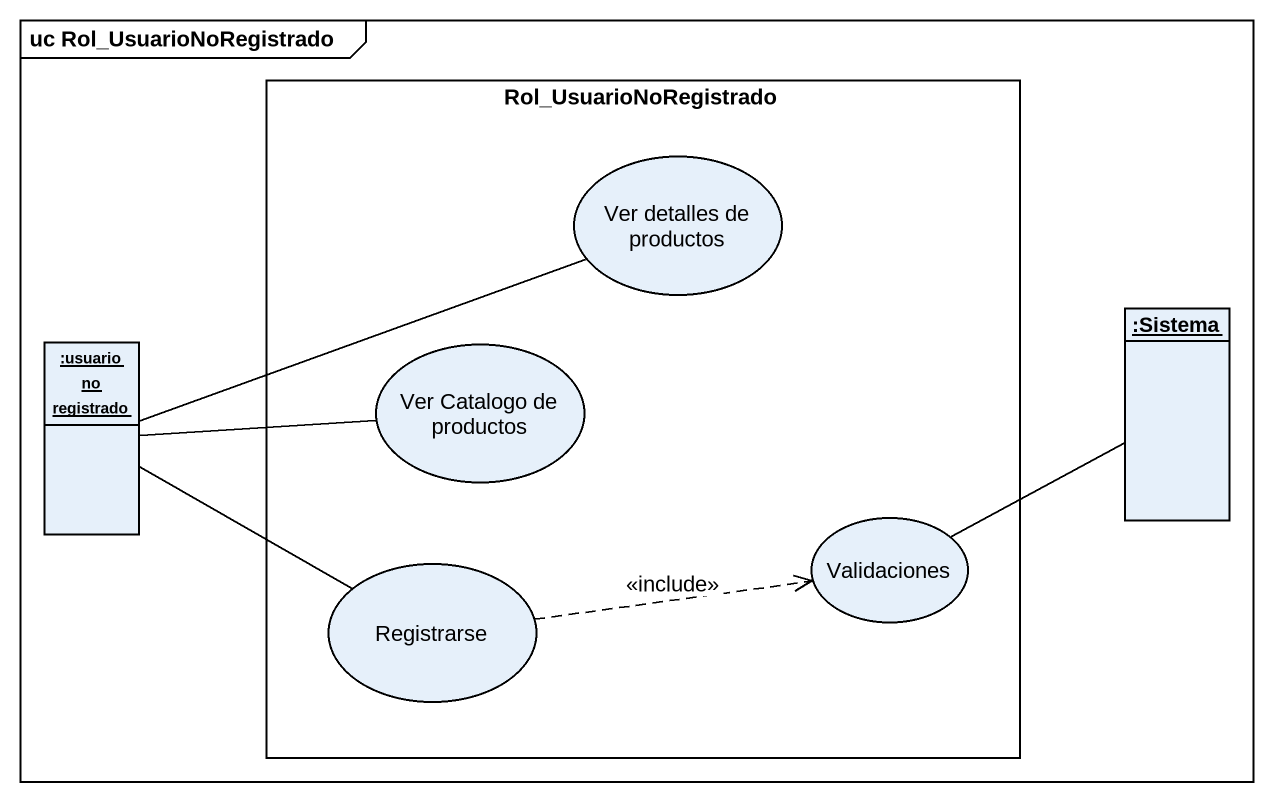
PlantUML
@startuml
mainframe uc Rol_UsuarioNoRegistrado
allowmixing
hide circle
hide empty members
rectangle Rol_UsuarioNoRegistrado {
  usecase "Ver detalles de productos" as Ver_detalles_de_productos
  usecase "Ver Catalogo de productos" as Ver_Catalogo_de_productos
  usecase Validaciones
  usecase Registrarse
}
object ":usuario no registrado" as usuario_no_registrado
object ":Sistema" as Sistema
usuario_no_registrado -right- Ver_detalles_de_productos
usuario_no_registrado -right- Ver_Catalogo_de_productos
usuario_no_registrado -right- Registrarse
Sistema -left- Validaciones
Registrarse .right.> Validaciones : <<include>>
@enduml
